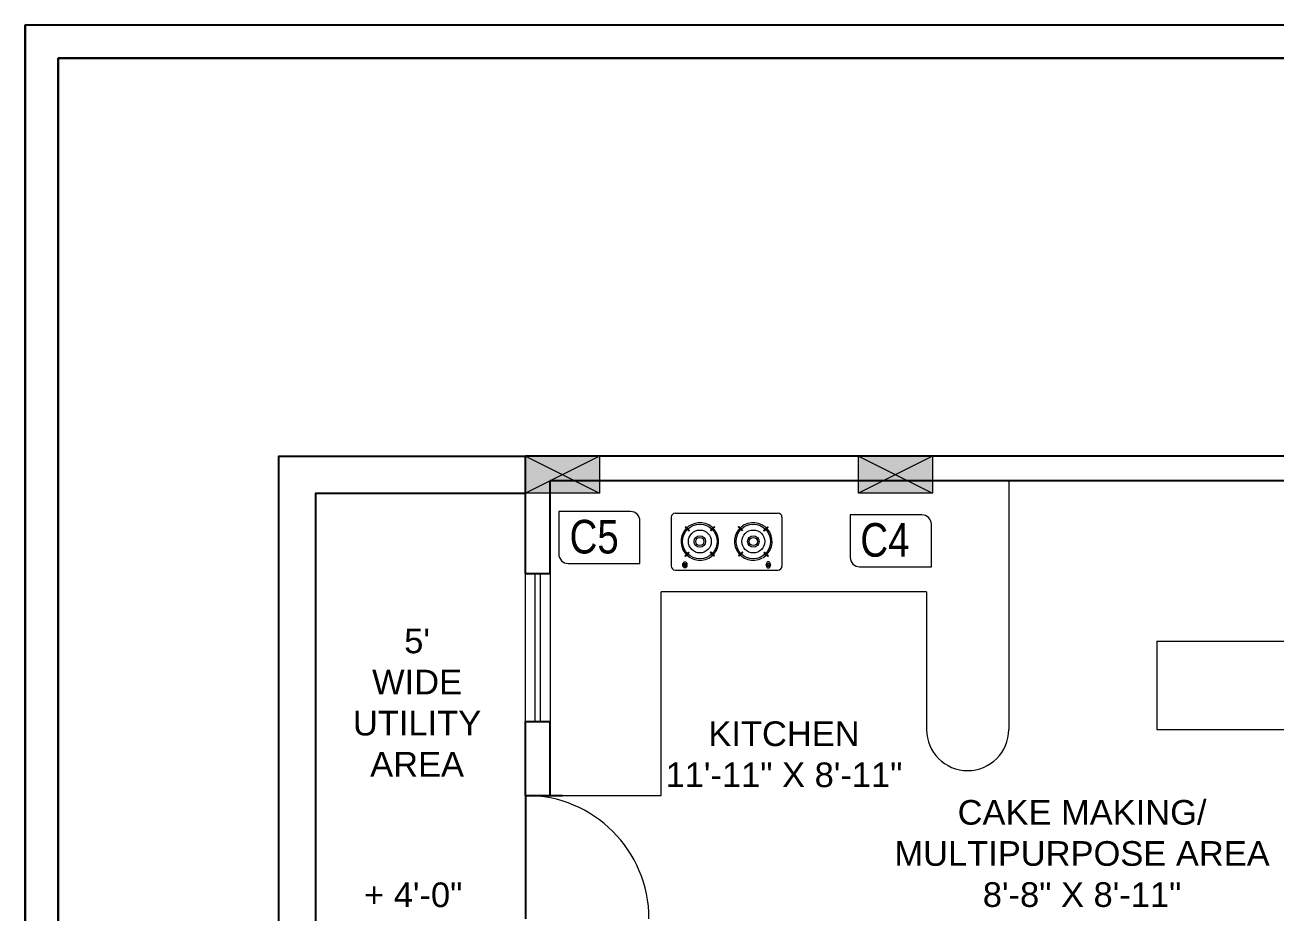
# Model space of a CAD drawing. Header units: inches. Extents: x -9010 to 68966, y 35237 to 36644.
# Drawn here: x -7730.2 to -7425.9, y 35661.5 to 35877.5 of the extents above; entities that cross this region are included whole.
import ezdxf

# ---------------------------------------------------------------- set-up
doc = ezdxf.new("R2010")
doc.units = ezdxf.units.IN
for name, color, linetype, lineweight in [('0Y-DIM', 54, 'Continuous', 25), ('0Y-ELEVATION', 166, 'Continuous', 15), ('0Y-TEXT', 96, 'Continuous', 5), ('0Y-WALLS', 23, 'Continuous', 25), ('0Y-WINDOWS', 140, 'Continuous', 13), ('CE-TEXT', 7, 'Continuous', 0), ('COL NO', 7, 'Continuous', 0), ('Column', 240, 'Continuous', 9), ('COLUMN HATCH', 252, 'Continuous', 5), ('WALL', 6, 'Continuous', 20), ('Wall2', 7, 'Continuous', 30)]:
    doc.layers.add(name, color=color, linetype=linetype, lineweight=lineweight)
doc.layers.add('0Y-FURNITURE', color=7, linetype='Continuous', lineweight=9, true_color=0x454545)
doc.styles.get("Standard").update_dxf_attribs({"font": 'arial.ttf'})
doc.styles.add('stylus bt', font='swissck.ttf')

# ---------------------------------------------------------------- blocks, each defined once
blk = doc.blocks.new('A$C2C6C0730')
at = {"layer": '0Y-FURNITURE'}
for p, q in [((0, 1353), (0, 50)), ((720, 1353), (720, 50))]:
    blk.add_line(p, q, dxfattribs=at)
at = {"layer": '0Y-FURNITURE', "linetype": 'Continuous'}
for p, q in [((670, 1403), (50, 1403)), ((670, 0), (50, 0))]:
    blk.add_line(p, q, dxfattribs=at)
for points in [[(66, 1257, -0.070182), (81, 1254, -0.081942), (93, 1249, -0.106897), (102, 1239, -0.135195), (105, 1230, -0.135195), (102, 1220, -0.106897), (93, 1210, -0.081942), (81, 1205, -0.070182), (66, 1203, -0.070182), (50, 1205, -0.081942), (38, 1210, -0.106897), (30, 1220, -0.135195), (27, 1230, -0.135195), (30, 1239, -0.106897), (38, 1249, -0.081942), (50, 1254, -0.070182)], [(66, 146, 0.070182), (81, 148, 0.081942), (93, 154, 0.106897), (102, 163, 0.135195), (105, 173, 0.135195), (102, 183, 0.106897), (93, 192, 0.081942), (81, 198, 0.070182), (66, 200, 0.070182), (50, 198, 0.081942), (38, 192, 0.106897), (30, 183, 0.135195), (27, 173, 0.135195), (30, 163, 0.106897), (38, 154, 0.081942), (50, 148, 0.070182)]]:
    blk.add_lwpolyline(points, format="xyb", close=True, dxfattribs=at)
for points in [[(68, 1203), (68, 1257), (62, 1257), (62, 1203)], [(68, 200), (68, 146), (62, 146), (62, 200)]]:
    blk.add_lwpolyline(points, close=True, dxfattribs=at)
at = {"layer": '0Y-FURNITURE'}
for points in [[(220, 1175), (171, 1223), (179, 1230), (227, 1182)], [(541, 1226), (493, 1177), (500, 1170), (548, 1219)], [(176, 861), (224, 909), (232, 902), (183, 853)], [(497, 897), (546, 849), (553, 856), (505, 904)], [(176, 542), (224, 494), (232, 501), (183, 550)], [(497, 506), (546, 554), (553, 547), (505, 498)], [(220, 228), (171, 180), (179, 172), (227, 221)], [(541, 177), (493, 225), (500, 233), (548, 184)]]:
    blk.add_lwpolyline(points, close=True, dxfattribs=at)
at = {"layer": '0Y-FURNITURE', "linetype": 'Continuous'}
for centre, radius in [((362, 1040), 219), ((362, 1040), 145), ((362, 1040), 72.6), ((362, 1040), 51.5), ((362, 363), 219), ((362, 363), 145), ((362, 363), 72.6), ((362, 363), 51.5)]:
    blk.add_circle(centre, radius, dxfattribs=at)
at = {"layer": '0Y-FURNITURE'}
for centre, start, end in [((50, 1353), 90, 180), ((670, 1353), 0, 90), ((50, 50), 180, 270), ((670, 50), 270, 0)]:
    blk.add_arc(centre, 50, start, end, dxfattribs=at)
at = {"layer": '0Y-FURNITURE', "linetype": 'Continuous'}
for centre, radius, start, end in [((362, 1040), 238, 152.4796, 149.9329), ((65, 1230), 19.4, 99.7177, 260.2823), ((65, 1230), 19.4, 279.9102, 80.0898), ((362, 363), 238, 210.0671, 207.5204), ((65, 173), 19.4, 99.7177, 260.2823), ((65, 173), 19.4, 279.9102, 80.0898)]:
    blk.add_arc(centre, radius, start, end, dxfattribs=at)
blk = doc.blocks.new('dsda')
at = {"layer": 'COLUMN HATCH', "true_color": 0xb3b3b3, "transparency": 33554549}
h = blk.add_hatch(color=253, dxfattribs=at)
h.dxf.hatch_style = 1
h.paths.add_polyline_path([(82546.37, -2802.43), (82528.37, -2802.43), (82537.37, -2806.93)])
h.paths.add_polyline_path([(82528.37, -2802.43), (82528.37, -2811.43), (82537.37, -2806.93)])
h.paths.add_polyline_path([(82537.37, -2806.93), (82528.37, -2811.43), (82546.37, -2811.43)])
h.paths.add_polyline_path([(82546.37, -2802.43), (82537.37, -2806.93), (82546.37, -2811.43)])
at = {"layer": 'Column'}
for p, q in [((82528.37, -2802.43), (82546.37, -2811.43)), ((82546.37, -2802.43), (82528.37, -2811.43))]:
    blk.add_line(p, q, dxfattribs=at)
blk.add_lwpolyline([(82528.37, -2802.43), (82546.37, -2802.43), (82546.37, -2811.43), (82528.37, -2811.43)], close=True, dxfattribs=at)
blk = doc.blocks.new('a')
at = {"layer": '0Y-ELEVATION'}
blk.add_lwpolyline([(-10933.509, 35843.268), (-10933.509, 35777.188), (-11026.965, 35777.188), (-11026.965, 35843.268)], close=True, dxfattribs=at)
at = {"layer": '0Y-FURNITURE'}
blk.add_lwpolyline([(-11026.965, 35843.268), (-10933.509, 35843.268), (-10933.509, 35776.999), (-11026.965, 35776.999)], close=True, dxfattribs=at)
at = {"layer": '0Y-WALLS', "lineweight": 30}
blk.add_lwpolyline([(-10934.348, 35842.429), (-10934.348, 35778.027), (-11026.126, 35778.027), (-11026.126, 35842.429)], close=True, dxfattribs=at)
at = {"layer": 'Wall2'}
blk.add_lwpolyline([(-11026.965, 35843.268), (-10933.509, 35843.268), (-10933.509, 35777.188), (-11026.965, 35777.188), (-11026.965, 35843.268)], dxfattribs=at)

msp = doc.modelspace()

# ---------------------------------------------------------------- linework, layer by layer
msp.add_line((-7608.44, 35690.06), (-7608.44, 35660.06))
at = {"layer": '0Y-DIM'}
for points in [[(-7635.95, 35324.58), (-7668.45, 35324.58), (-7668.44, 35772.58), (-7608.44, 35772.58)], [(-7635.95, 35333.58), (-7659.45, 35333.58), (-7659.44, 35763.58), (-7608.44, 35763.58)]]:
    msp.add_lwpolyline(points, dxfattribs=at)
at = {"layer": '0Y-FURNITURE', "color": 8}
for p, q in [((-7490.94, 35766.58), (-7490.94, 35706.08)), ((-7575.44, 35690.06), (-7575.44, 35739.58)), ((-7510.94, 35739.58), (-7575.44, 35739.58)), ((-7510.94, 35739.58), (-7510.94, 35706.08)), ((-7454.94, 35727.58), (-7410.94, 35727.58)), ((-7454.94, 35727.58), (-7454.94, 35706.08)), ((-7454.94, 35706.08), (-7386.94, 35706.08)), ((-7599.44, 35690.06), (-7575.44, 35690.06))]:
    msp.add_line(p, q, dxfattribs=at)
msp.add_arc((-7500.94, 35706.08), 10, 180, 0, dxfattribs=at)
at = {"layer": '0Y-WALLS'}
for p, q in [((-7608.44, 35744.06), (-7608.44, 35772.58)), ((-7334.44, 35772.58), (-7608.44, 35772.58)), ((-7602.44, 35744.06), (-7602.44, 35766.58)), ((-7386.94, 35766.58), (-7602.44, 35766.58)), ((-7608.44, 35690.06), (-7608.44, 35708.06)), ((-7602.44, 35690.06), (-7602.44, 35708.06)), ((-7608.44, 35690.06), (-7599.44, 35690.06))]:
    msp.add_line(p, q, dxfattribs=at)
at = {"layer": '0Y-WALLS', "color": 8}
for p, q in [((-7608.44, 35744.06), (-7602.44, 35744.06)), ((-7608.44, 35708.06), (-7602.44, 35708.06))]:
    msp.add_line(p, q, dxfattribs=at)
at = {"layer": '0Y-WINDOWS'}
for p, q in [((-7606.21, 35744.06), (-7606.21, 35708.06)), ((-7604.87, 35744.06), (-7604.87, 35708.06))]:
    msp.add_line(p, q, dxfattribs=at)
msp.add_lwpolyline([(-7602.44, 35708.06), (-7608.44, 35708.06), (-7608.44, 35744.06), (-7602.44, 35744.06)], close=True, dxfattribs=at)
msp.add_arc((-7608.44, 35660.06), 30, 0, 90, dxfattribs=at)
at = {"layer": 'COL NO'}
for points in [[(-7582.93, 35759.1), (-7600.38, 35759.1), (-7600.38, 35748.76, 0.414214), (-7598.1, 35746.47), (-7580.64, 35746.47), (-7580.64, 35756.81, 0.414214)], [(-7512.04, 35758.3), (-7529.5, 35758.3), (-7529.5, 35747.96, 0.414214), (-7527.21, 35745.67), (-7509.76, 35745.67), (-7509.76, 35756.01, 0.414214)]]:
    msp.add_lwpolyline(points, format="xyb", close=True, dxfattribs=at)

# ---------------------------------------------------------------- block references
at = {"xscale": 9.627293695658484, "yscale": 9.627293695658484, "zscale": 9.627293695658484, "rotation": 359.9995044211946}
msp.add_blockref('a', (98426.65, -309197.13), dxfattribs=at)
at = {"layer": '0Y-FURNITURE', "color": 8, "xscale": 0.01920761472206951, "yscale": 0.01920761472206951, "zscale": 0.01920761472206951, "rotation": 90.00000000000001}
msp.add_blockref('A$C2C6C0730', (-7546.09, 35744.87), dxfattribs=at)
at = {"layer": 'WALL', "rotation": 359.9995044211944}
for p in [(-90136.79, 38575.72), (-90055.82, 38575.72)]:
    msp.add_blockref('dsda', p, dxfattribs=at)

# ---------------------------------------------------------------- texts
at = {"layer": '0Y-TEXT', "char_height": 6, "attachment_point": 9, "rotation": 359.9995}
for s, width, insert in [("\\pxqc;5' WIDE UTILITY AREA", 29.5236, (-7620.08, 35694.63)), ('\\pxqc;+ 4\'-0" PLINTH LEVEL', 33.5928, (-7618.99, 35642.87))]:
    msp.add_mtext_dynamic_manual_height_columns(s, width=width, gutter_width=12.5, heights=[0], dxfattribs=dict(at, insert=insert))
at = {"layer": '0Y-TEXT', "char_height": 6, "attachment_point": 1}
for s, insert in [('\\pxqc;KITCHEN\\P11\'-11" X 8\'-11"', (-7599.44, 35708.06)), ('\\pxqc;CAKE MAKING/ MULTIPURPOSE AREA\\P8\'-8" X 8\'-11"', (-7526.94, 35688.93))]:
    msp.add_mtext_dynamic_manual_height_columns(s, width=107.6681, gutter_width=12.5, heights=[0], dxfattribs=dict(at, insert=insert))
at = {"layer": 'CE-TEXT', "ltscale": 0.3, "style": 'stylus bt'}
for s, p in [('C5', (-7597.75, 35748.91)), ('C4', (-7527.03, 35748.12))]:
    msp.add_text(s, height=8.165, rotation=359.9995, dxfattribs=at).set_placement(p)

doc.saveas('drawing.dxf')
